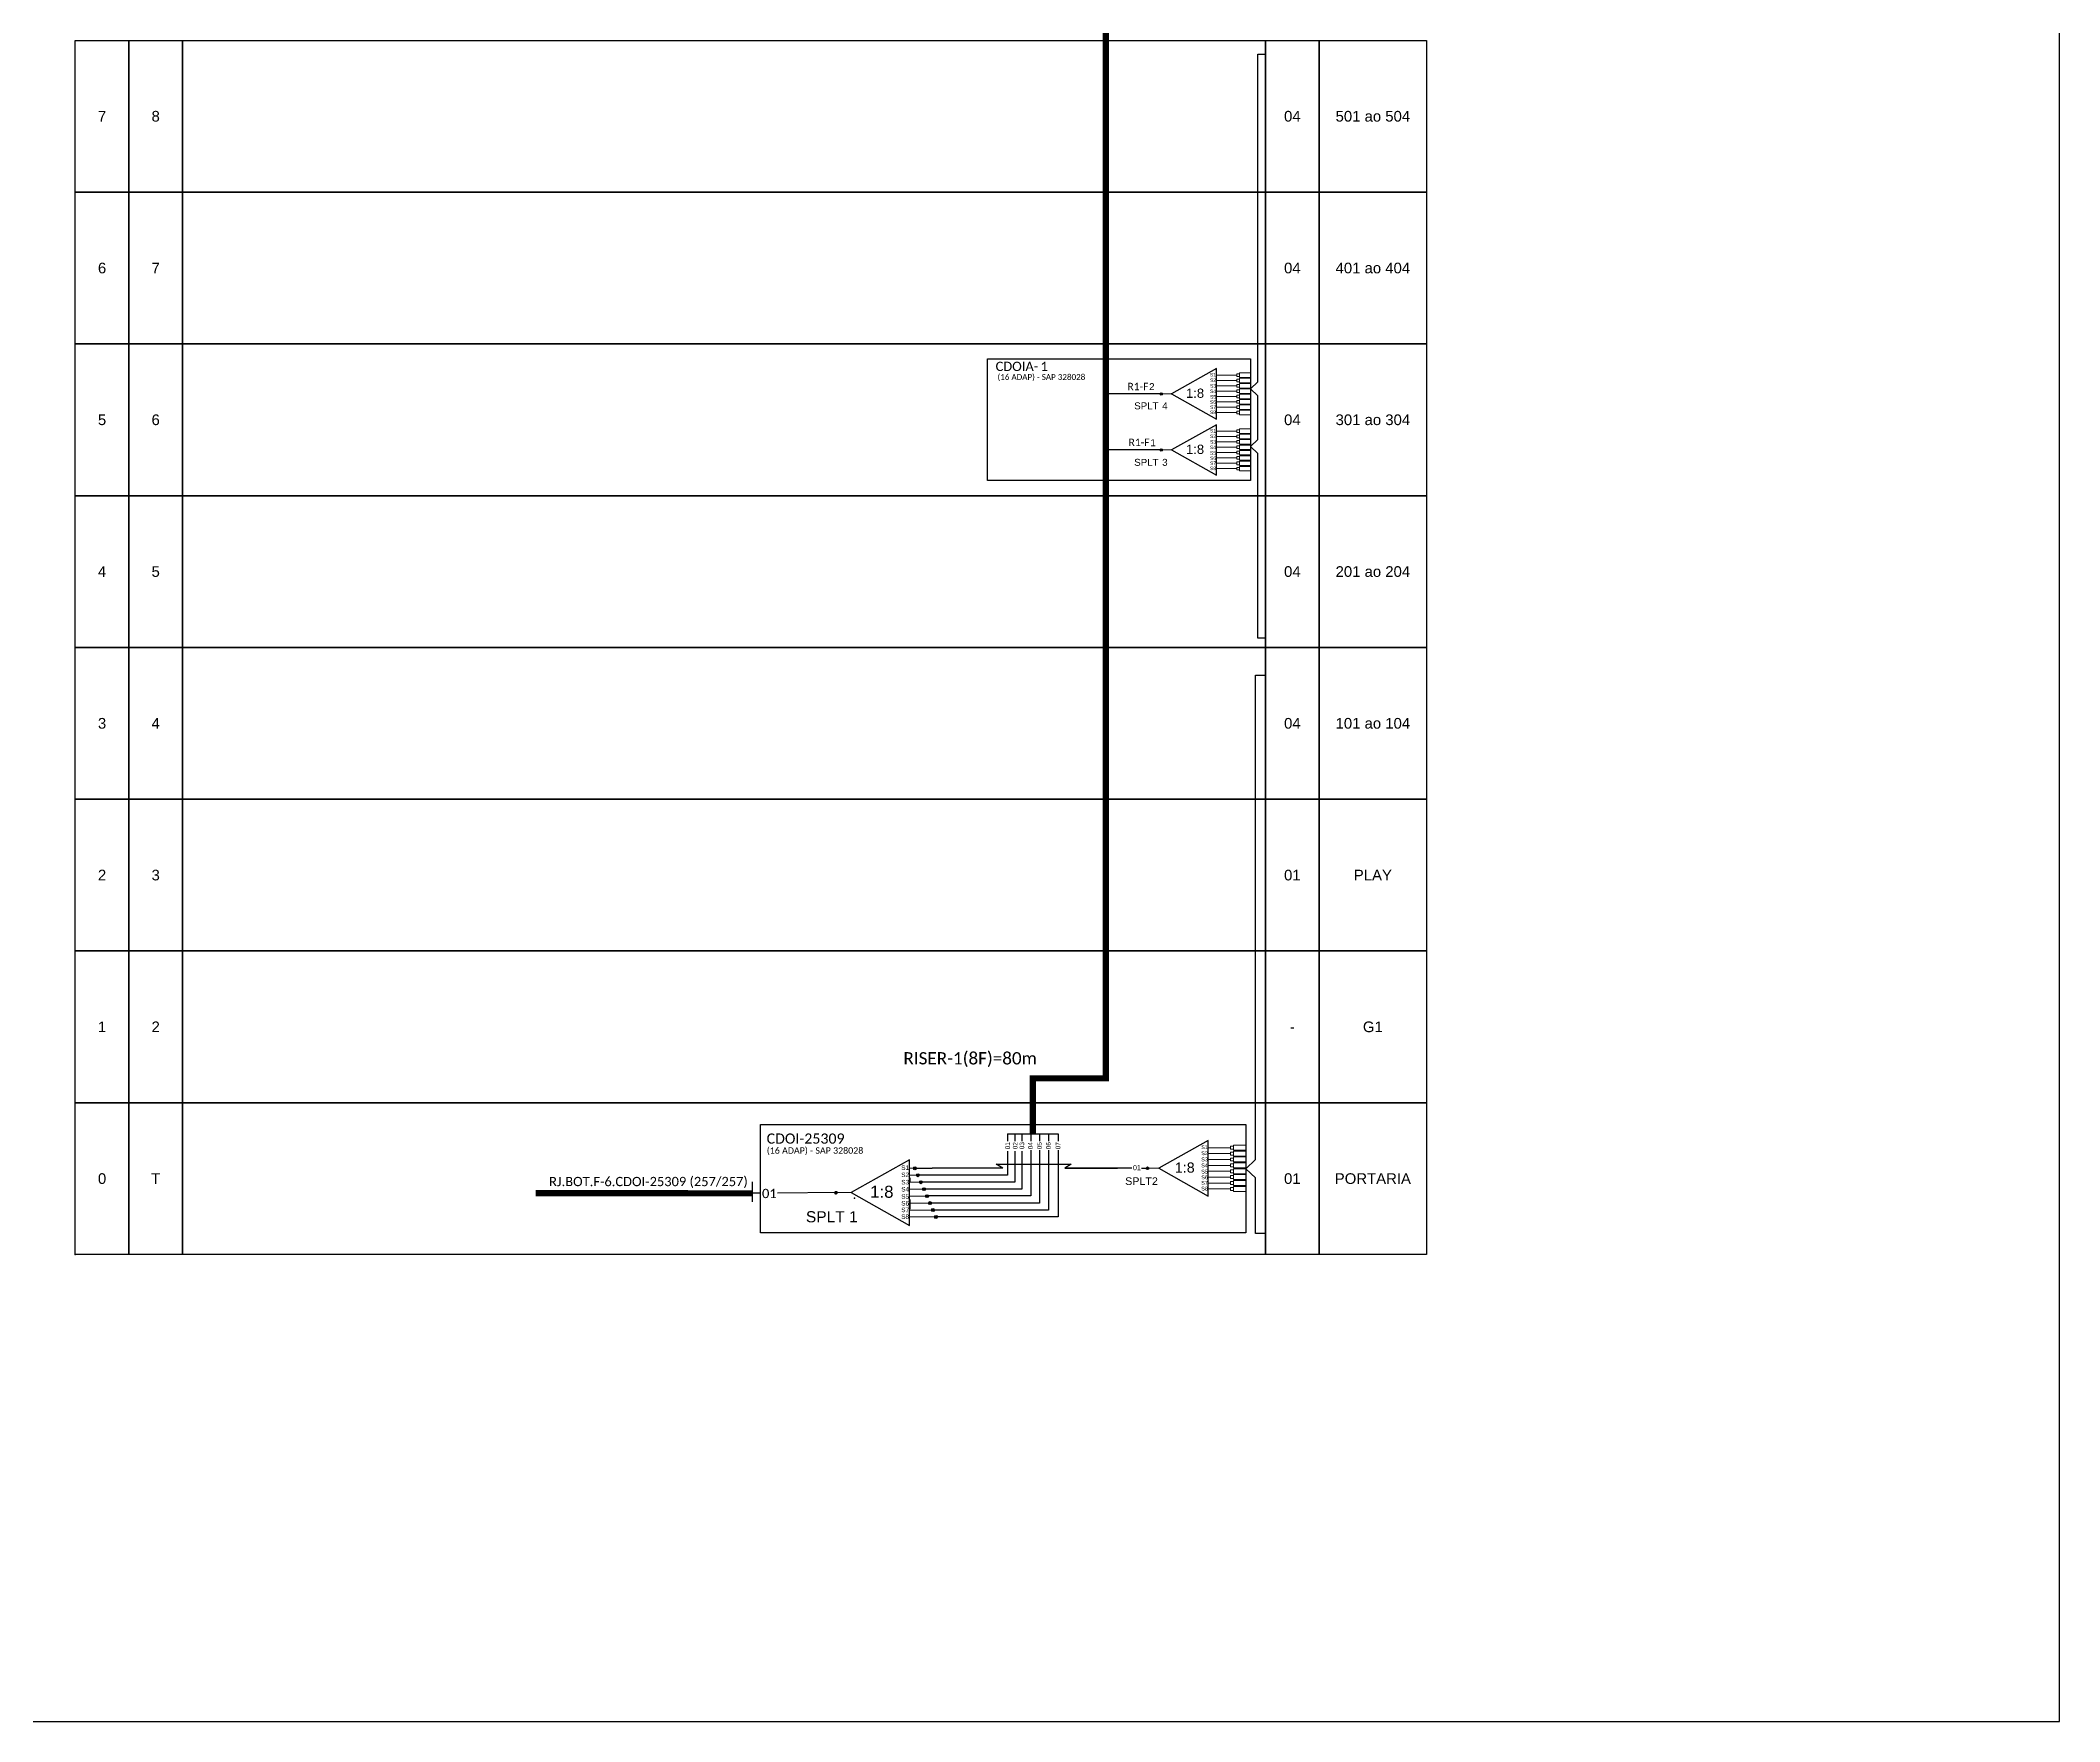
# Model space of a CAD drawing. Extents: x -89 to 1637, y 705 to 1299.
# Drawn here: x 1245.2 to 1637.2, y 705 to 1031.5 of the extents above; entities that cross this region are included whole.
import ezdxf
from ezdxf.enums import TextEntityAlignment as Align

# ---------------------------------------------------------------- set-up
doc = ezdxf.new("R2010")
doc.units = 0
doc.styles.add('ARIAL', font='arial.ttf')
doc.styles.add('WMF-Calibri0', font='calibri.ttf')

# ---------------------------------------------------------------- blocks, each defined once
blk = doc.blocks.new('SPLT_1-8_SC-APC')
at = {"color": 1}
blk.add_lwpolyline([(-7.37, -2.1), (-17.04, -7.55), (-7.37, -13), (-7.37, -2.1)], dxfattribs=at)
at = {"color": 3, "lineweight": 0}
for points in [[(-2.99, -3.51), (-7.37, -3.51)], [(-2.41, -3.02), (-2.41, -4)], [(-2.41, -3.02), (0, -3.02)], [(-7.37, -4.66), (-2.99, -4.66)], [(-7.37, -5.82), (-2.99, -5.82)], [(-7.37, -6.97), (-2.99, -6.97)], [(-2.41, -4), (0, -4)], [(-2.41, -4.17), (-2.41, -5.16)], [(-2.41, -4.17), (0, -4.17)], [(-2.41, -5.16), (0, -5.16)], [(-2.41, -5.32), (-2.41, -6.31)], [(-2.41, -5.32), (0, -5.32)], [(-2.41, -6.31), (0, -6.31)], [(-2.41, -6.48), (-2.41, -7.46)], [(-2.41, -6.48), (0, -6.48)], [(-2.41, -7.46), (0, -7.46)], [(-2.41, -7.63), (-2.41, -8.62)], [(-2.41, -7.63), (0, -7.63)], [(-7.37, -8.12), (-2.99, -8.12)], [(-7.37, -9.28), (-2.99, -9.28)], [(-7.37, -10.43), (-2.99, -10.43)], [(-7.37, -11.58), (-2.99, -11.58)], [(-2.41, -8.62), (0, -8.62)], [(-2.41, -8.78), (-2.41, -9.77)], [(-2.41, -8.78), (0, -8.78)], [(-2.41, -9.77), (0, -9.77)], [(-2.41, -9.94), (-2.41, -10.92)], [(-2.41, -9.94), (0, -9.94)], [(-2.41, -10.92), (0, -10.92)], [(-2.41, -11.09), (-2.41, -12.08)], [(-2.41, -11.09), (0, -11.09)], [(-2.41, -12.08), (0, -12.08)]]:
    blk.add_lwpolyline(points, dxfattribs=at)
for points in [[(-2.99, -3.22), (-2.41, -3.22), (-2.41, -3.8), (-2.99, -3.8)], [(-2.99, -4.38), (-2.41, -4.38), (-2.41, -4.95), (-2.99, -4.95)], [(-2.99, -5.53), (-2.41, -5.53), (-2.41, -6.1), (-2.99, -6.1)], [(-2.99, -6.68), (-2.41, -6.68), (-2.41, -7.26), (-2.99, -7.26)], [(-2.99, -7.84), (-2.41, -7.84), (-2.41, -8.41), (-2.99, -8.41)], [(-2.99, -8.99), (-2.41, -8.99), (-2.41, -9.56), (-2.99, -9.56)], [(-2.99, -10.14), (-2.41, -10.14), (-2.41, -10.72), (-2.99, -10.72)], [(-2.99, -11.3), (-2.41, -11.3), (-2.41, -11.87), (-2.99, -11.87)]]:
    blk.add_lwpolyline(points, close=True, dxfattribs=at)
at = {"color": 1, "lineweight": 0}
blk.add_lwpolyline([(-17.04, -7.55), (-19.26, -7.55)], dxfattribs=at)
at = {"color": 1, "style": 'ARIAL'}
for s, height, p in [('S1', 0.75, (-8.74, -3.78)), ('1:8', 2, (-13.91, -8.4)), ('S2', 0.75, (-8.74, -4.97)), ('S3', 0.75, (-8.74, -6.18)), ('S4', 0.75, (-8.74, -7.36)), ('S5', 0.75, (-8.74, -8.57)), ('S6', 0.75, (-8.74, -9.69)), ('S7', 0.75, (-8.74, -10.78)), ('S8', 0.75, (-8.74, -11.9))]:
    blk.add_text(s, height=height, dxfattribs=at).set_placement(p)
blk = doc.blocks.new('SPLT_1-8_DIV_DIR')
h = blk.add_hatch(color=3)
h.dxf.hatch_style = 1
edge = h.paths.add_edge_path()
edge.add_arc((12.77, 4.04), 0.242, 0, 360)
h = blk.add_hatch(color=3)
h.dxf.hatch_style = 1
edge = h.paths.add_edge_path()
edge.add_arc((13.27, 2.88), 0.242, 0, 360)
h = blk.add_hatch(color=3)
h.dxf.hatch_style = 1
edge = h.paths.add_edge_path()
edge.add_arc((13.77, 1.73), 0.242, 0, 360)
h = blk.add_hatch(color=3)
h.dxf.hatch_style = 1
edge = h.paths.add_edge_path()
edge.add_arc((14.27, 0.58), 0.242, 0, 360)
h = blk.add_hatch(color=3)
h.dxf.hatch_style = 1
edge = h.paths.add_edge_path()
edge.add_arc((14.77, -0.58), 0.242, 0, 360)
h = blk.add_hatch(color=3)
h.dxf.hatch_style = 1
edge = h.paths.add_edge_path()
edge.add_arc((15.27, -1.73), 0.242, 0, 360)
h = blk.add_hatch(color=3)
h.dxf.hatch_style = 1
edge = h.paths.add_edge_path()
edge.add_arc((15.77, -2.88), 0.242, 0, 360)
h = blk.add_hatch(color=3)
h.dxf.hatch_style = 1
edge = h.paths.add_edge_path()
edge.add_arc((16.27, -4.04), 0.242, 0, 360)
at = {"color": 1}
blk.add_lwpolyline([(11.89, 5.45), (2.22, 0), (11.89, -5.45), (11.89, 5.45)], dxfattribs=at)
at = {"color": 7, "lineweight": 0}
for points in [[(12.77, 4.04), (11.89, 4.04)], [(11.89, 2.88), (13.27, 2.88)], [(11.89, 1.73), (13.77, 1.73)], [(11.89, 0.58), (14.27, 0.58)], [(11.89, -0.58), (14.77, -0.58)], [(11.89, -1.73), (15.27, -1.73)], [(11.89, -2.88), (15.77, -2.88)], [(11.89, -4.04), (16.27, -4.04)]]:
    blk.add_lwpolyline(points, dxfattribs=at)
at = {"color": 1, "lineweight": 0}
blk.add_lwpolyline([(2.22, 0), (0, 0)], dxfattribs=at)
at = {"color": 3}
for centre in [(12.77, 4.04), (13.27, 2.88), (13.77, 1.73), (14.27, 0.58), (14.77, -0.58), (15.27, -1.73), (15.77, -2.88), (16.27, -4.04)]:
    blk.add_circle(centre, 0.242, dxfattribs=at)
at = {"color": 1, "style": 'ARIAL'}
for s, height, p in [('S1', 0.75, (10.52, 3.77)), ('1:8', 2, (5.35, -0.85)), ('S2', 0.75, (10.52, 2.58)), ('S3', 0.75, (10.52, 1.37)), ('S4', 0.75, (10.52, 0.19)), ('S5', 0.75, (10.52, -1.02)), ('S6', 0.75, (10.52, -2.14)), ('S7', 0.75, (10.52, -3.24)), ('S8', 0.75, (10.52, -4.36))]:
    blk.add_text(s, height=height, dxfattribs=at).set_placement(p)

msp = doc.modelspace()

# ---------------------------------------------------------------- hatches: boundary and pattern name
h = msp.add_hatch(color=3)
h.dxf.hatch_style = 1
edge = h.paths.add_edge_path()
edge.add_arc((1462.85, 962.85), 0.231, 0, 360)
h = msp.add_hatch(color=3)
h.dxf.hatch_style = 1
edge = h.paths.add_edge_path()
edge.add_arc((1462.85, 951.96), 0.231, 0, 360)
h = msp.add_hatch(color=3)
h.dxf.hatch_style = 1
edge = h.paths.add_edge_path()
edge.add_arc((1460.19, 812.47), 0.254, 0, 360)
h = msp.add_hatch(color=3)
h.dxf.hatch_style = 1
edge = h.paths.add_edge_path()
edge.add_arc((1399.69, 807.73), 0.369, 0, 360)

# ---------------------------------------------------------------- linework, layer by layer
at = {"color": 3}
msp.add_line((1414.99, 812.47), (1418.36, 812.47), dxfattribs=at)
for points in [[(798.68, 705.02), (1637.25, 705.02), (1637.25, 1299.02), (798.68, 1299.02), (798.68, 705.02)], [(1414.02, 810.6), (1414.02, 809.8)]]:
    msp.add_lwpolyline(points)
at = {"color": 5, "const_width": 1.22}
msp.add_lwpolyline([(1437.92, 819.15), (1437.92, 829.94), (1452.08, 829.94), (1452.08, 1193.31)], dxfattribs=at)
for points in [[(1252, 1031.49), (1262.42, 1031.49), (1262.42, 1002.02), (1252, 1002.02)], [(1262.42, 1031.49), (1272.83, 1031.49), (1272.83, 1002.02), (1262.42, 1002.02)], [(1272.83, 1031.49), (1483.09, 1031.49), (1483.09, 1002.02), (1272.83, 1002.02)], [(1483.09, 1031.49), (1493.5, 1031.49), (1493.5, 1002.02), (1483.09, 1002.02)], [(1493.5, 1031.49), (1514.33, 1031.49), (1514.33, 1002.02), (1493.5, 1002.02)], [(1252, 1002.02), (1262.42, 1002.02), (1262.42, 972.55), (1252, 972.55)], [(1262.42, 1002.02), (1272.83, 1002.02), (1272.83, 972.55), (1262.42, 972.55)], [(1272.83, 1002.02), (1483.09, 1002.02), (1483.09, 972.55), (1272.83, 972.55)], [(1483.09, 1002.02), (1493.5, 1002.02), (1493.5, 972.55), (1483.09, 972.55)], [(1493.5, 1002.02), (1514.33, 1002.02), (1514.33, 972.55), (1493.5, 972.55)], [(1252, 972.55), (1262.42, 972.55), (1262.42, 943.08), (1252, 943.08)], [(1262.42, 972.55), (1272.83, 972.55), (1272.83, 943.08), (1262.42, 943.08)], [(1272.83, 972.55), (1483.09, 972.55), (1483.09, 943.08), (1272.83, 943.08)], [(1483.09, 972.55), (1493.5, 972.55), (1493.5, 943.08), (1483.09, 943.08)], [(1493.5, 972.55), (1514.33, 972.55), (1514.33, 943.08), (1493.5, 943.08)], [(1252, 943.08), (1262.42, 943.08), (1262.42, 913.61), (1252, 913.61)], [(1262.42, 943.08), (1272.83, 943.08), (1272.83, 913.61), (1262.42, 913.61)], [(1272.83, 943.08), (1483.09, 943.08), (1483.09, 913.61), (1272.83, 913.61)], [(1483.09, 943.08), (1493.5, 943.08), (1493.5, 913.61), (1483.09, 913.61)], [(1493.5, 943.08), (1514.33, 943.08), (1514.33, 913.61), (1493.5, 913.61)], [(1252, 913.61), (1262.42, 913.61), (1262.42, 884.15), (1252, 884.15)], [(1262.42, 913.61), (1272.83, 913.61), (1272.83, 884.15), (1262.42, 884.15)], [(1272.83, 913.61), (1483.09, 913.61), (1483.09, 884.15), (1272.83, 884.15)], [(1483.09, 913.61), (1493.5, 913.61), (1493.5, 884.15), (1483.09, 884.15)], [(1493.5, 913.61), (1514.33, 913.61), (1514.33, 884.15), (1493.5, 884.15)], [(1252, 884.15), (1262.42, 884.15), (1262.42, 854.68), (1252, 854.68)], [(1262.42, 884.15), (1272.83, 884.15), (1272.83, 854.68), (1262.42, 854.68)], [(1272.83, 884.15), (1483.09, 884.15), (1483.09, 854.68), (1272.83, 854.68)], [(1483.09, 884.15), (1493.5, 884.15), (1493.5, 854.68), (1483.09, 854.68)], [(1493.5, 884.15), (1514.33, 884.15), (1514.33, 854.68), (1493.5, 854.68)], [(1252, 854.68), (1262.42, 854.68), (1262.42, 825.21), (1252, 825.21)], [(1262.42, 854.68), (1272.83, 854.68), (1272.83, 825.21), (1262.42, 825.21)], [(1272.83, 854.68), (1483.09, 854.68), (1483.09, 825.21), (1272.83, 825.21)], [(1483.09, 854.68), (1493.5, 854.68), (1493.5, 825.21), (1483.09, 825.21)], [(1493.5, 854.68), (1514.33, 854.68), (1514.33, 825.21), (1493.5, 825.21)], [(1252, 825.21), (1262.42, 825.21), (1262.42, 795.74), (1252, 795.74)], [(1262.42, 825.21), (1272.83, 825.21), (1272.83, 795.74), (1262.42, 795.74)], [(1272.83, 825.21), (1483.09, 825.21), (1483.09, 795.74), (1272.83, 795.74)], [(1483.09, 825.21), (1493.5, 825.21), (1493.5, 795.74), (1483.09, 795.74)], [(1493.5, 825.21), (1514.33, 825.21), (1514.33, 795.74), (1493.5, 795.74)]]:
    msp.add_lwpolyline(points, close=True)
at = {"color": 3}
for points in [[(1483.08, 915.44), (1481.59, 915.44), (1481.59, 946.19), (1481.59, 946.19), (1481.59, 951.29), (1480.18, 952.64), (1481.59, 954), (1481.59, 957.36), (1481.59, 957.36), (1481.59, 962.45), (1480.18, 963.81), (1481.59, 965.17), (1481.59, 1028.84), (1483.08, 1028.84)], [(1483.09, 799.79), (1481.12, 799.79), (1481.12, 810.59), (1479.26, 812.38), (1481.12, 814.18), (1481.12, 908.24), (1483.09, 908.24)], [(1432.1, 812.47), (1418.36, 812.47)], [(1432.1, 812.47), (1430.82, 813.24), (1445.37, 813.24), (1444.12, 812.47)], [(1457.13, 812.47), (1444.12, 812.47), (1444.12, 812.47), (1454.34, 812.47)], [(1459, 812.47), (1460.19, 812.47)], [(1385.09, 807.61), (1383.49, 807.61)], [(1400.06, 807.74), (1388.35, 807.62)]]:
    msp.add_lwpolyline(points, dxfattribs=at)
at = {"color": 1}
for points in [[(1480.18, 948.14), (1480.18, 948.14), (1480.18, 946), (1429.11, 946), (1429.11, 969.64), (1432.36, 969.64)], [(1383.49, 805.94), (1383.49, 809.87)], [(1414.02, 806.42), (1414.02, 804.56)]]:
    msp.add_lwpolyline(points, dxfattribs=at)
for points in [[(1429.11, 969.64), (1480.18, 969.64), (1480.18, 946), (1429.11, 946)], [(1385.03, 820.97), (1479.25, 820.97), (1479.25, 799.97), (1385.03, 799.97)]]:
    msp.add_lwpolyline(points, close=True, dxfattribs=at)
at = {"color": 5}
for points in [[(1462.85, 962.85), (1452.08, 962.85)], [(1462.85, 951.96), (1452.08, 951.96)], [(1433.02, 815.81), (1433, 811.16), (1415.86, 811.16)], [(1434.4, 815.81), (1434.4, 809.77), (1416.45, 809.77)], [(1435.78, 815.81), (1435.78, 808.42), (1417.03, 808.42)], [(1437.5, 815.99), (1437.5, 807.1), (1417.62, 807.1)], [(1439.23, 815.99), (1439.23, 805.71), (1418.2, 805.71)], [(1440.95, 815.99), (1440.95, 804.36), (1418.79, 804.36)], [(1442.82, 815.99), (1442.82, 803.02), (1419.37, 803.02)], [(1433.02, 819.15), (1433.02, 817.75)], [(1433.02, 819.15), (1442.82, 819.15)], [(1434.4, 819.15), (1434.4, 817.75)], [(1435.78, 819.15), (1435.78, 817.75)], [(1437.5, 819.15), (1437.5, 817.72)], [(1439.23, 819.15), (1439.23, 817.73)], [(1440.95, 819.15), (1440.95, 817.72)], [(1442.82, 819.15), (1442.82, 817.72)], [(1414.71, 812.51), (1414.71, 812.51)]]:
    msp.add_lwpolyline(points, dxfattribs=at)
at = {"color": 1, "const_width": 1.22}
msp.add_lwpolyline([(1341.39, 807.62), (1383.49, 807.61)], dxfattribs=at)
at = {"color": 3}
for centre, radius in [((1462.85, 962.85), 0.231), ((1462.85, 951.96), 0.231), ((1460.19, 812.47), 0.254)]:
    msp.add_circle(centre, radius, dxfattribs=at)
for p in [(1252, 1002.02), (1252, 972.55), (1464.85, 962.85), (1252, 943.08), (1252, 913.61), (1252, 884.15), (1252, 854.68), (1252, 825.21), (1403.26, 806.67), (1252, 795.74)]:
    msp.add_point(p)

# ---------------------------------------------------------------- block references
for p, xscale, yscale, zscale in [((1480.18, 969.64), 0.9, 0.9, 0.9), ((1480.18, 958.75), 0.9, 0.9, 0.9), ((1479.26, 819.94), 0.99, 0.99, 0.99)]:
    msp.add_blockref('SPLT_1-8_SC-APC', p, dxfattribs=dict(at, xscale=xscale, yscale=yscale, zscale=zscale))
at = {"xscale": 1.17, "yscale": 1.17, "zscale": 1.17}
msp.add_blockref('SPLT_1-8_DIV_DIR', (1400.06, 807.74), dxfattribs=at)

# ---------------------------------------------------------------- texts
at = {"style": 'ARIAL'}
for s, height, p in [('7', 2.07, (1257.21, 1016.76)), ('8', 2.07, (1267.62, 1016.76)), ('04', 2.07, (1488.29, 1016.76)), ('501 ao 504', 2.07, (1503.92, 1016.76)), ('6', 2.07, (1257.21, 987.29)), ('7', 2.07, (1267.62, 987.29)), ('04', 2.07, (1488.29, 987.29)), ('401 ao 404', 2.07, (1503.92, 987.29)), ('5', 2.07, (1257.21, 957.82)), ('6', 2.07, (1267.62, 957.82)), ('04', 2.07, (1488.29, 957.82)), ('301 ao 304', 2.07, (1503.92, 957.82)), ('4', 2.07, (1257.21, 928.35)), ('5', 2.07, (1267.62, 928.35)), ('04', 2.07, (1488.29, 928.35)), ('201 ao 204', 2.07, (1503.92, 928.35)), ('3', 2.07, (1257.21, 898.88)), ('4', 2.07, (1267.62, 898.88)), ('04', 2.07, (1488.29, 898.88)), ('101 ao 104', 2.07, (1503.92, 898.88)), ('2', 2.07, (1257.21, 869.41)), ('3', 2.07, (1267.62, 869.41)), ('01', 2.07, (1488.29, 869.41)), ('PLAY', 2.07, (1503.92, 869.41)), ('1', 2.07, (1257.21, 839.94)), ('2', 2.07, (1267.62, 839.94)), ('-', 2.07, (1488.29, 839.94)), ('G1', 2.07, (1503.92, 839.94)), ('0', 2.07, (1257.21, 810.47)), ('T', 2.07, (1267.62, 810.47)), ('01', 0.99, (1458.11, 812.59)), ('01', 2.07, (1488.29, 810.47)), ('PORTARIA', 2.07, (1503.92, 810.47))]:
    msp.add_text(s, height=height, dxfattribs=at).set_placement(p, align=Align.MIDDLE_CENTER)
at = {"color": 1, "style": 'WMF-Calibri0'}
for s, height, p in [('CDOIA-', 1.8, (1430.68, 967.29)), ('1', 1.8, (1439.4, 967.29)), ('CDOI-25309', 1.98, (1386.23, 817.25)), ('RJ.BOT.F-6.CDOI-25309 (257/257)', 1.8, (1344, 809))]:
    msp.add_text(s, height=height, dxfattribs=at).set_placement(p)
for height, p in [(1.125, (1439.57, 965.56)), (1.2375, (1395.62, 815.3))]:
    msp.add_text('(16 ADAP) - SAP 328028', height=height, dxfattribs=at).set_placement(p, align=Align.CENTER)
at = {"color": 5, "style": 'WMF-Calibri0'}
for s, height, p in [('R1-F', 1.44, (1456.27, 963.56)), ('R1-F', 1.44, (1456.5, 952.72)), ('RISER-1(8F)=80m', 2.3811, (1412.79, 832.64))]:
    msp.add_text(s, height=height, dxfattribs=at).set_placement(p)
at = {"color": 5, "style": 'ARIAL'}
for s, p in [('2', (1461.01, 963.58)), ('1', (1461.26, 952.69))]:
    msp.add_text(s, height=1.35, dxfattribs=at).set_placement(p, align=Align.CENTER)
at = {"color": 7, "style": 'ARIAL'}
for s, p in [('SPLT', (1459.95, 959.85)), ('4', (1463.55, 959.85)), ('SPLT', (1459.95, 948.88)), ('3', (1463.55, 948.88))]:
    msp.add_text(s, height=1.35, dxfattribs=at).set_placement(p, align=Align.CENTER)
at = {"style": 'ARIAL'}
for s, p in [('01', (1433.02, 816.86)), ('02', (1434.48, 816.86)), ('03', (1435.79, 816.86)), ('04', (1437.44, 816.86)), ('05', (1439.2, 816.86)), ('06', (1440.93, 816.86)), ('07', (1442.79, 816.86))]:
    msp.add_text(s, height=0.893, rotation=90, dxfattribs=at).set_placement(p, align=Align.MIDDLE_CENTER)
at = {"style": 'WMF-Calibri0'}
msp.add_text('01', height=1.8, dxfattribs=at).set_placement((1385.33, 806.68))
at = {"style": 'ARIAL'}
msp.add_text('SPLT2', height=1.485, dxfattribs=at).set_placement((1459.01, 809.23), align=Align.CENTER)
at = {"color": 7, "style": 'ARIAL'}
msp.add_text('SPLT 1', height=2.16, dxfattribs=at).set_placement((1393.85, 801.98))

doc.saveas('drawing.dxf')
